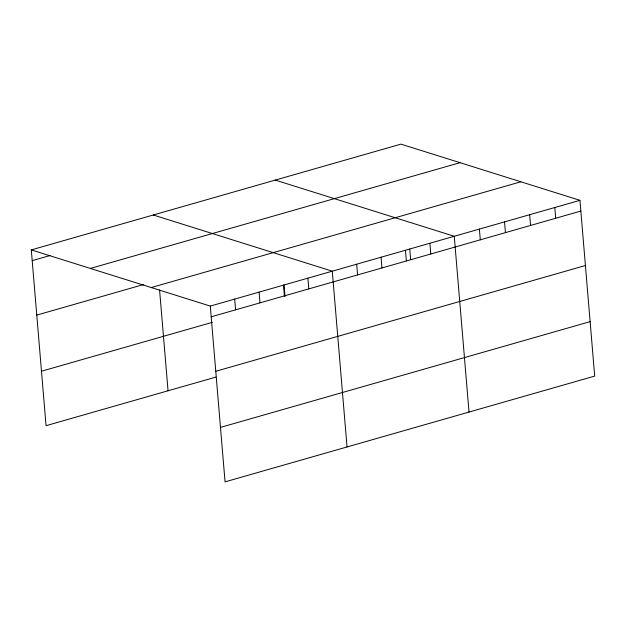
<?xml version="1.0" encoding="UTF-8"?>
<svg xmlns="http://www.w3.org/2000/svg" width="626" height="626" viewBox="0 0 626 626"><rect width="100%" height="100%" fill="white"/><g stroke="black" fill="none" stroke-linecap="round" stroke-linejoin="round"><path stroke-width="0.94" d="M31.3 249.899L400.945 144.136L579.942 200.32L594.7 376.101L225.055 481.863L210.289 306.083L31.3 249.899L46.058 425.68L215.9 377.087M32.2 260.635L50.033 255.533M90.371 268.437L460.016 162.682M36.777 315.097L143.745 284.494M151.226 287.545L520.871 181.783M210.289 306.083L579.942 200.32M211.197 316.819L580.842 211.056M41.488 371.21L212.261 322.351M215.767 371.281L585.412 265.526M220.477 427.401L590.13 321.639M275.268 180.092L454.257 236.284L469.023 412.065M153.284 215L332.273 271.183L347.039 446.964M554.8 207.511L555.708 218.247M529.666 214.71L530.566 225.438M504.533 221.901L505.432 232.629M479.399 229.093L480.298 239.821M429.866 243.264L430.766 254M409.756 249.007L410.648 259.649M405.468 250.244L406.368 260.979M381.07 257.223L381.97 267.959M356.671 264.203L357.571 274.939M307.882 278.163L308.782 288.899M284.071 284.963L285.049 296.575M283.484 285.143L284.384 295.879M259.086 292.123L259.986 302.859M234.687 299.103L235.587 309.839M159.567 289.869L168.042 390.773"/></g></svg>
